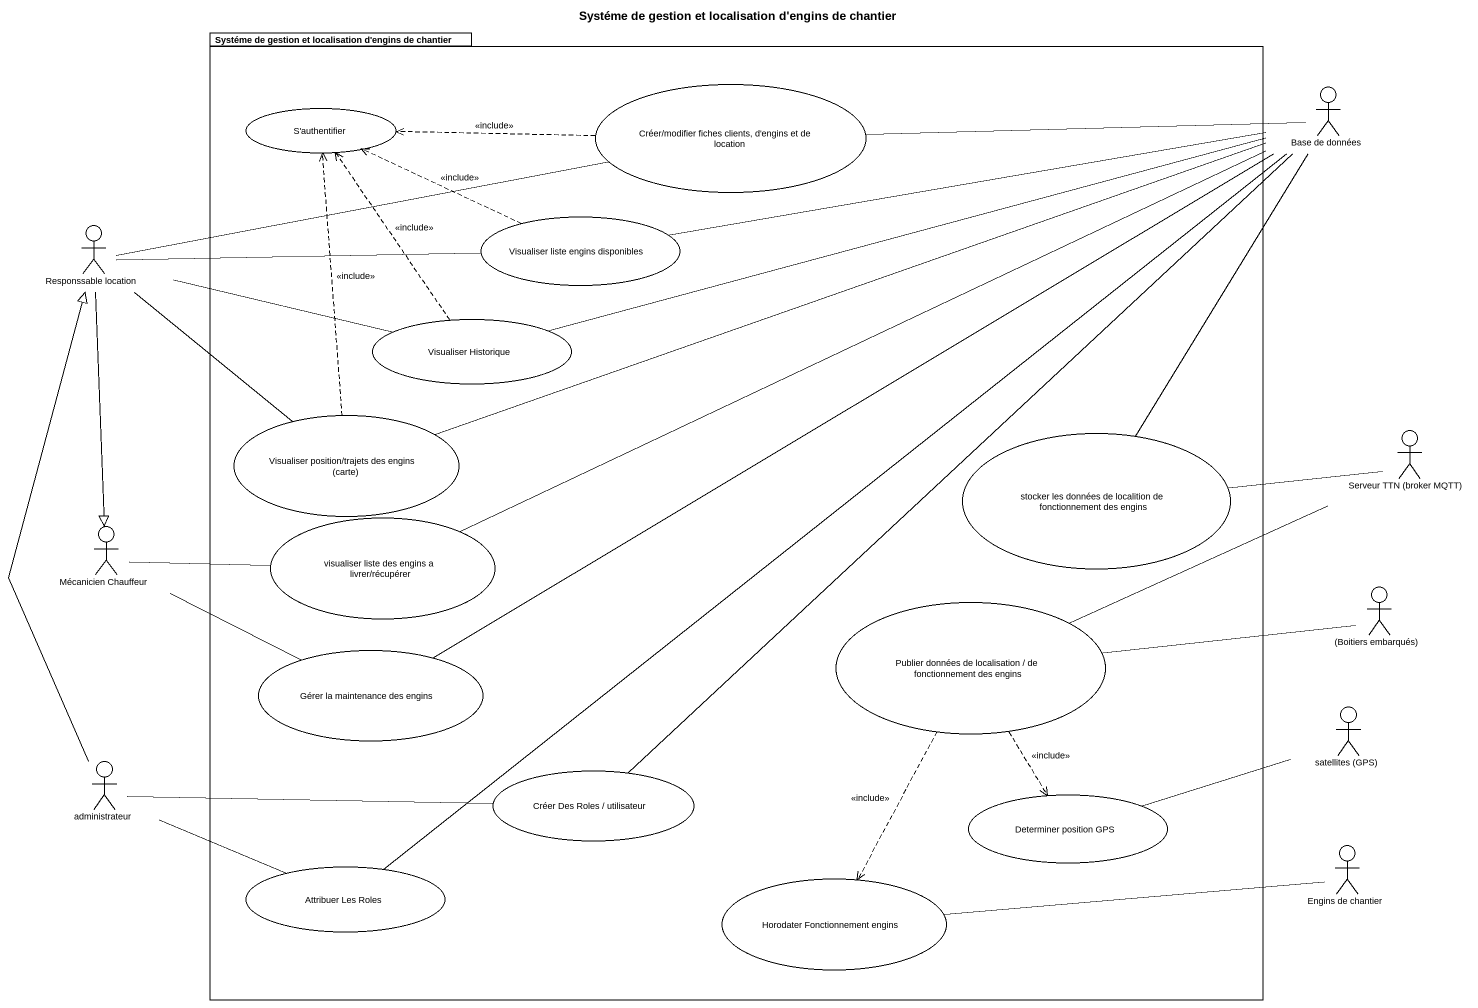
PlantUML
@startuml
title Systéme de gestion et localisation d'engins de chantier
package "Systéme de gestion et localisation d'engins de chantier" as Systéme_de_gestion_et {
  usecase "S'authentifier" as S_authentifier
  usecase "Créer/modifier fiches clients, d'engins et de location" as Créer_modifier_fiches
  usecase "Visualiser liste engins disponibles" as Visualiser_liste_engins
  usecase "Visualiser Historique" as Visualiser_Historique
  usecase "Visualiser position/trajets des engins (carte)" as Visualiser_position_trajets
  usecase "stocker les données de localition de fonctionnement des engins" as stocker_les_données_de
  usecase "visualiser liste des engins a livrer/récupérer" as visualiser_liste_des_engins
  usecase "Publier données de localisation / de fonctionnement des engins" as Publier_données_de
  usecase "Gérer la maintenance des engins" as Gérer_la_maintenance_des
  usecase "Créer Des Roles / utilisateur" as Créer_Des_Roles_utilisateur
  usecase "Determiner position GPS" as Determiner_position_GPS
  usecase "Attribuer Les Roles" as Attribuer_Les_Roles
  usecase "Horodater Fonctionnement engins" as Horodater_Fonctionnement
}
actor "Base de données" as Base_de_données
actor "Responssable location" as Responssable_location
actor "Serveur TTN (broker MQTT)" as Serveur_TTN_broker_MQTT
actor "Mécanicien Chauffeur" as Mécanicien_Chauffeur
actor "(Boitiers embarqués)" as Boitiers_embarqués
actor "satellites (GPS)" as satellites_GPS
actor administrateur
actor "Engins de chantier" as Engins_de_chantier
Créer_modifier_fiches .left.> S_authentifier : <<include>>
Créer_modifier_fiches -right- Base_de_données
Responssable_location -right- Créer_modifier_fiches
Responssable_location -right- Visualiser_liste_engins
Responssable_location -right- Visualiser_Historique
Responssable_location -- Visualiser_position_trajets
Responssable_location --|> Mécanicien_Chauffeur
Visualiser_liste_engins .left.> S_authentifier : <<include>>
Visualiser_liste_engins -right- Base_de_données
Visualiser_Historique .up.> S_authentifier : <<include>>
Visualiser_Historique -right- Base_de_données
Visualiser_position_trajets .up.> S_authentifier : <<include>>
Visualiser_position_trajets -right- Base_de_données
stocker_les_données_de -up- Base_de_données
stocker_les_données_de -right- Serveur_TTN_broker_MQTT
Mécanicien_Chauffeur -right- visualiser_liste_des_engins
Mécanicien_Chauffeur -right- Gérer_la_maintenance_des
visualiser_liste_des_engins -right- Base_de_données
Publier_données_de -right- Serveur_TTN_broker_MQTT
Publier_données_de -right- Boitiers_embarqués
Publier_données_de ..> Determiner_position_GPS : <<include>>
Publier_données_de ..> Horodater_Fonctionnement : <<include>>
Gérer_la_maintenance_des -right- Base_de_données
administrateur -up-|> Responssable_location
administrateur -right- Créer_Des_Roles_utilisateur
administrateur -right- Attribuer_Les_Roles
Créer_Des_Roles_utilisateur -up- Base_de_données
Determiner_position_GPS -right- satellites_GPS
Attribuer_Les_Roles -up- Base_de_données
Horodater_Fonctionnement -right- Engins_de_chantier
@enduml
